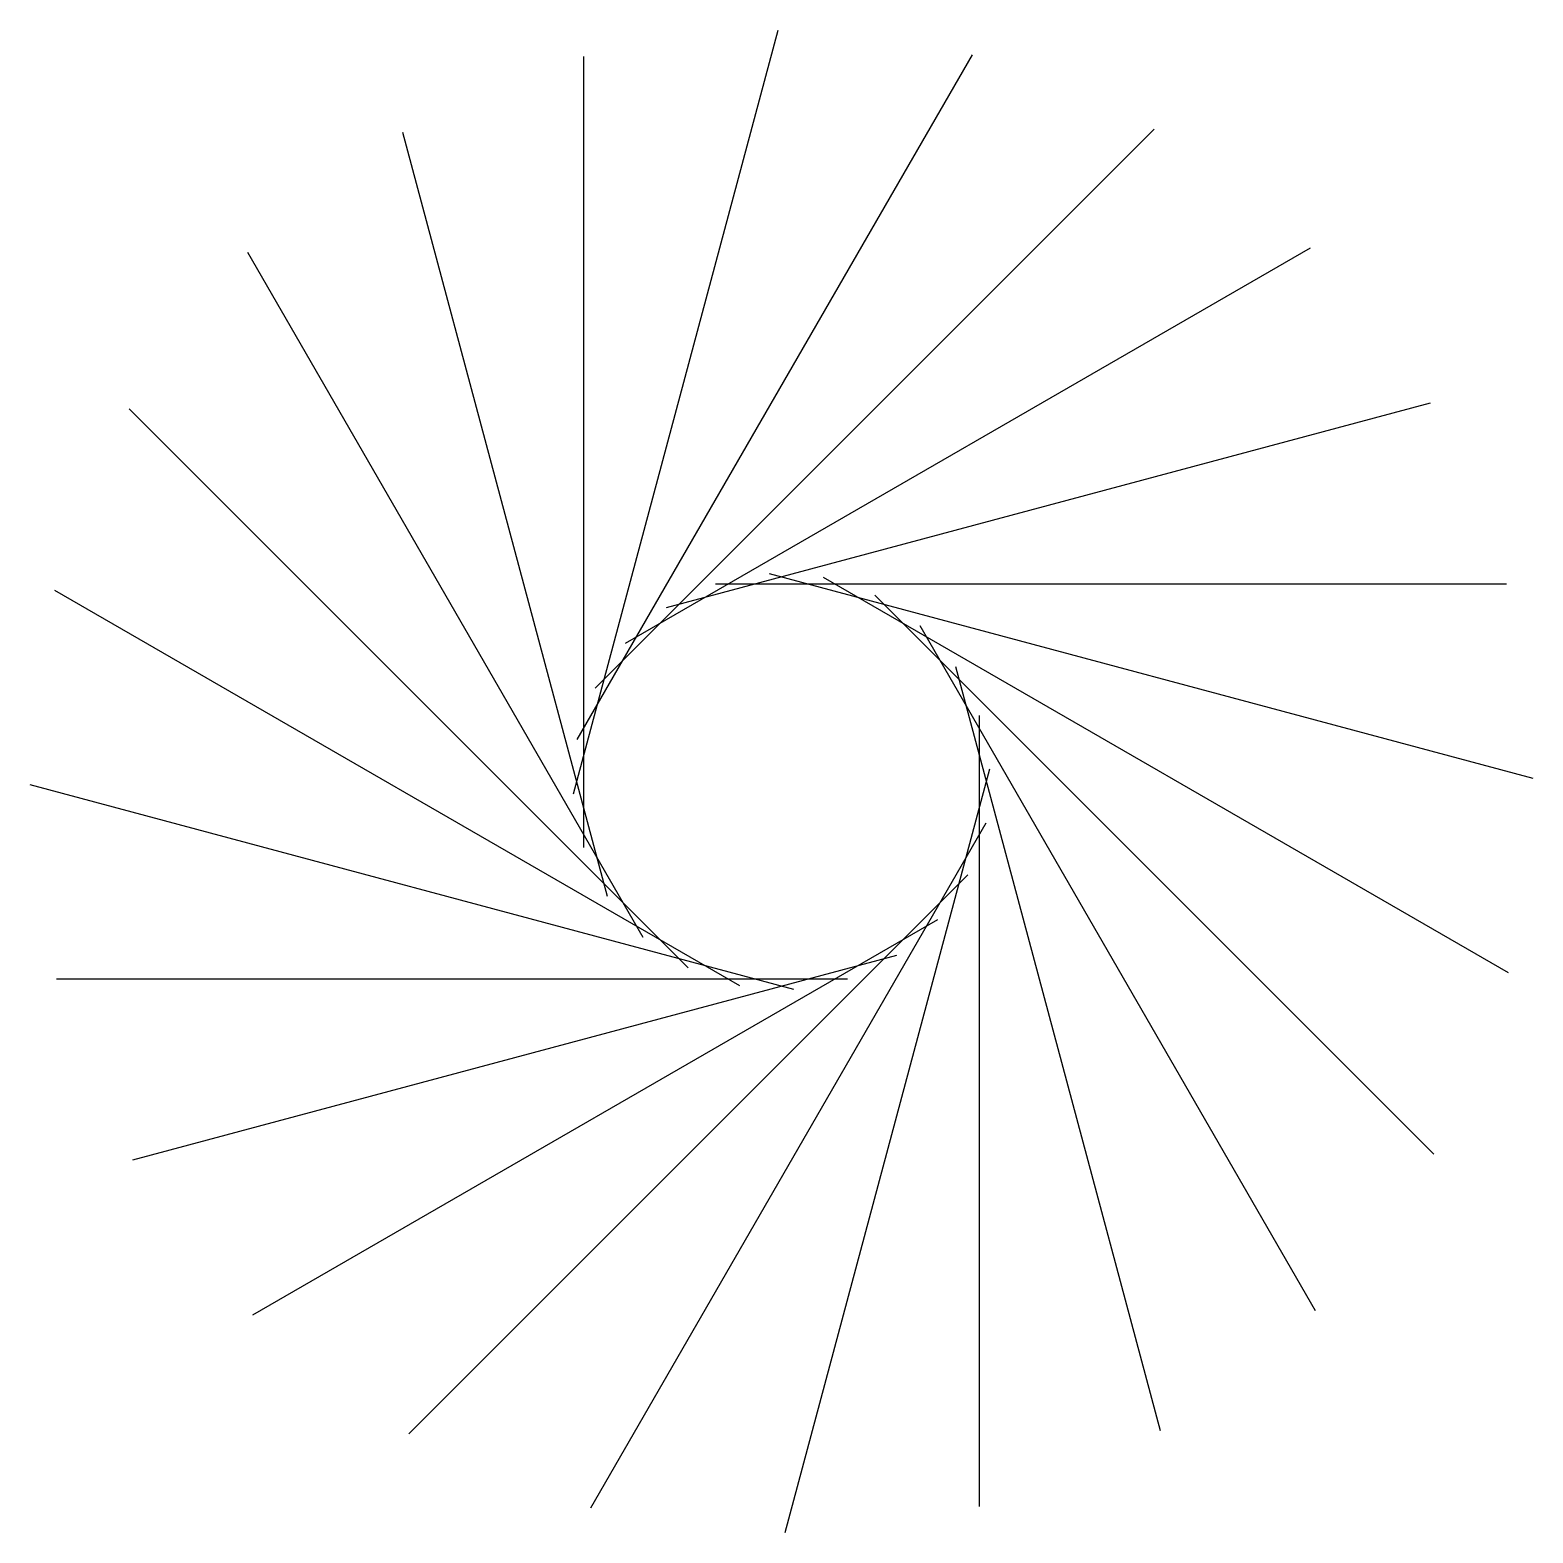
# Model space of a CAD drawing. Extents: x -0.433 to 0.432, y -0.436 to 0.428.
import ezdxf

# ---------------------------------------------------------------- set-up
doc = ezdxf.new("R2010")
doc.units = 0
doc.header["$MEASUREMENT"] = 0
doc.layers.add('01', color=2, linetype='CONTINUOUS')

msp = doc.modelspace()

# ---------------------------------------------------------------- linework, layer by layer
at = {"layer": '01'}
for p, q in [((-0.12024, -0.01103), (-0.00252, 0.42831)), ((-0.11801, 0.0202), (0.1094, 0.4141)), ((-0.1143, -0.04176), (-0.1143, 0.41307)), ((-0.10062, -0.06992), (-0.21834, 0.36942)), ((-0.10778, 0.04978), (0.21383, 0.3714)), ((-0.09024, 0.07571), (0.30365, 0.30313)), ((-0.08011, -0.09357), (-0.30753, 0.30033)), ((-0.05418, -0.11111), (-0.3758, 0.21051)), ((-0.06659, 0.09622), (0.37275, 0.21394)), ((-0.0077, 0.11584), (0.43164, -0.00188)), ((0.02352, 0.11362), (0.41742, -0.1138)), ((-0.02459, -0.12134), (-0.41849, 0.10608)), ((-0.03844, 0.10991), (0.4164, 0.10991)), ((0.05311, 0.10339), (0.37473, -0.21823)), ((0.07904, 0.08585), (0.30646, -0.30805)), ((0.09955, 0.0622), (0.21727, -0.37714)), ((0.11323, 0.03404), (0.11323, -0.42079)), ((0.11917, 0.0033), (0.00145, -0.43603)), ((0.00663, -0.12356), (-0.43271, -0.00584)), ((0.11694, -0.02792), (-0.11047, -0.42182)), ((0.10671, -0.05751), (-0.2149, -0.37912)), ((0.08917, -0.08344), (-0.30472, -0.31085)), ((0.06552, -0.10394), (-0.37381, -0.22166)), ((0.03737, -0.11763), (-0.41747, -0.11763))]:
    msp.add_line(p, q, dxfattribs=at)

doc.saveas('drawing.dxf')
